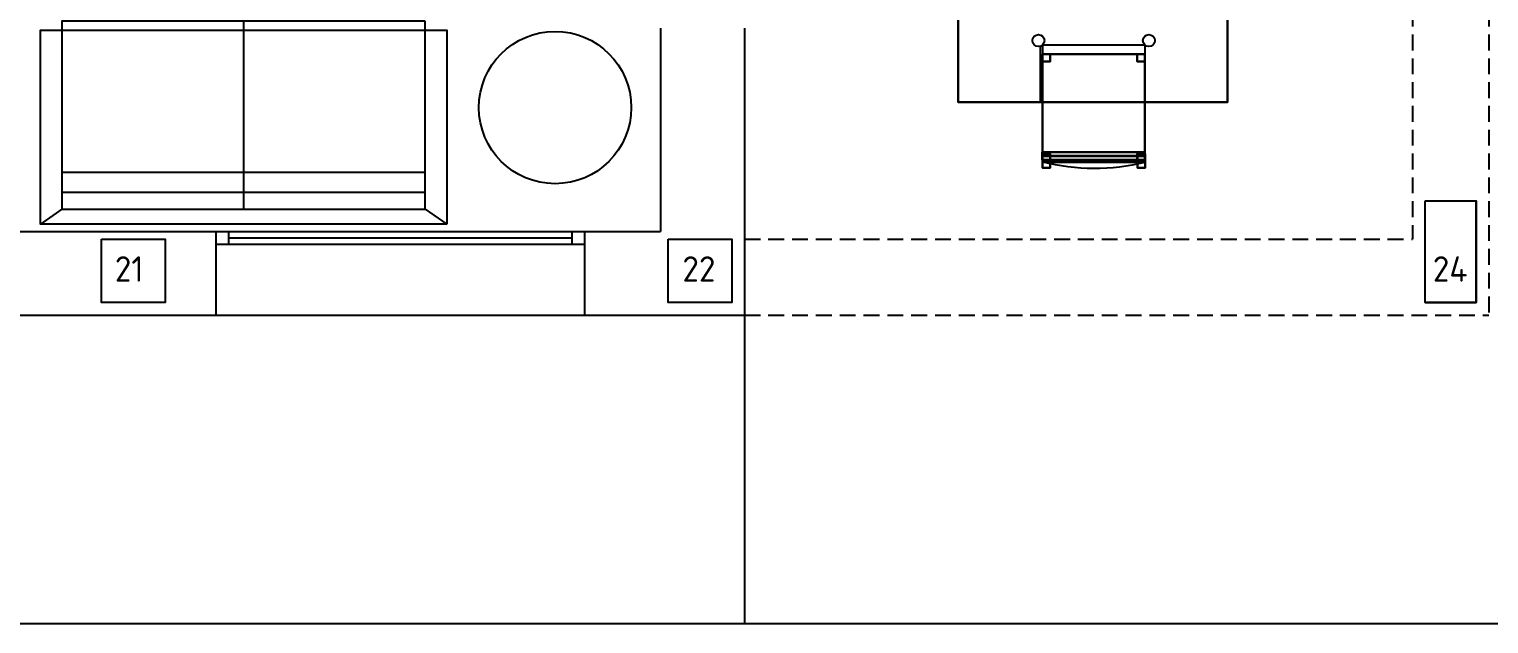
# Model space of a CAD drawing. Extents: x 37594 to 44658, y -15488 to -11373.
# Drawn here: x 43407 to 43981, y -12965 to -12731 of the extents above; entities that cross this region are included whole.
import ezdxf

# ---------------------------------------------------------------- set-up
doc = ezdxf.new("R2010")
doc.units = 0
doc.header["$LTSCALE"] = 25
doc.header["$MEASUREMENT"] = 0
doc.linetypes.add('RAYITAS', pattern=[0.375, 0.25, -0.125])
for name, color, linetype in [('CARASFIJAS', 3, 'CONTINUOUS'), ('CARPINTERIA', 5, 'CONTINUOUS'), ('MUEBLES', 4, 'CONTINUOUS'), ('MUROS', 1, 'CONTINUOUS'), ('PILARES', 2, 'CONTINUOUS'), ('PLANTA', 7, 'CONTINUOUS'), ('TEXTOSPIL', 7, 'CONTINUOUS')]:
    doc.layers.add(name, color=color, linetype=linetype)
doc.styles.add('DIN', font='DIN')

msp = doc.modelspace()

# ---------------------------------------------------------------- linework, layer by layer
at = {"layer": 'CARASFIJAS'}
for p, q in [((43976.25, -12838.68), (43976.25, -12798.68)), ((43460.3, -12813.68), (43460.3, -12838.68)), ((43683.3, -12813.68), (43683.3, -12838.68)), ((43460.3, -12838.68), (43435.3, -12838.68)), ((43683.3, -12838.68), (43658.3, -12838.68)), ((43956.25, -12838.68), (43976.25, -12838.68))]:
    msp.add_line(p, q, dxfattribs=at)
at = {"layer": 'CARPINTERIA'}
for p, q in [((43480.3, -12810.68), (43625.3, -12810.68)), ((43480.3, -12815.68), (43625.3, -12815.68)), ((43485.3, -12810.68), (43485.3, -12815.68)), ((43485.3, -12813.18), (43620.3, -12813.18)), ((43620.3, -12810.68), (43620.3, -12815.68))]:
    msp.add_line(p, q, dxfattribs=at)
at = {"layer": 'MUEBLES'}
for p, q in [((43772.47, -12759.87, 75.2), (43772.47, -12599.71, 6.88)), ((43878.47, -12599.71, 6.88), (43878.47, -12759.87, 75.2)), ((43491.2, -12727.88), (43491.2, -12801.88, 36.45)), ((43804.82, -12759.87, -35.12), (43804.82, -12737.73, -35.12)), ((43805.61, -12737.28, 6.88), (43845.92, -12737.28, 6.88)), ((43805.61, -12737.28, 6.88), (43805.61, -12783.2, 6.88)), ((43845.92, -12737.28, 6.88), (43845.92, -12783.43, 6.88)), ((43878.47, -12759.87, 75.2), (43772.47, -12759.87, 75.2)), ((43562.7, -12787.48), (43419.7, -12787.48)), ((43562.7, -12795.37, 30.18), (43419.7, -12795.37)), ((43419.7, -12801.88), (43411.2, -12807.88)), ((43562.7, -12801.88), (43571.2, -12807.88))]:
    msp.add_line(p, q, dxfattribs=at)
for points in [[(43562.7, -12727.88), (43419.7, -12727.88), (43419.7, -12801.88), (43562.7, -12801.88)], [(43571.2, -12807.88), (43411.2, -12807.88), (43411.2, -12731.48), (43571.2, -12731.48)]]:
    msp.add_lwpolyline(points, close=True, dxfattribs=at)
for centre, radius in [((43613.78, -12761.93), 29.98), ((43803.98, -12735.54, 6.72), 2.35), ((43847.47, -12735.54, 6.72), 2.35)]:
    msp.add_circle(centre, radius, dxfattribs=at)
msp.add_arc((43826.22, -12703.82, 6.88), 82, 255.44432, 283.9378, dxfattribs=at)
msp.add_3dface([(43878.47, -12599.71, 11.88), (43772.47, -12599.71, 11.88), (43772.47, -12759.87, 80.2), (43878.47, -12759.87, 80.2)], dxfattribs=at)
at = {"layer": 'MUROS'}
for p, q in [((43655.3, -12730.68), (43655.3, -12810.68)), ((43688.3, -12730.68), (43688.3, -12843.68)), ((43234.3, -12810.68), (43480.3, -12810.68)), ((43480.3, -12810.68), (43480.3, -12843.68)), ((43625.3, -12810.68), (43625.3, -12843.68)), ((43625.3, -12810.68), (43655.3, -12810.68)), ((43234.3, -12843.68), (43480.3, -12843.68)), ((43625.3, -12843.68), (43688.3, -12843.68))]:
    msp.add_line(p, q, dxfattribs=at)
at = {"layer": 'PILARES'}
for points in [[(43956.25, -12798.68), (43976.25, -12798.68), (43976.25, -12838.68), (43956.25, -12838.68)], [(43435.3, -12813.68), (43460.3, -12813.68), (43460.3, -12838.68), (43435.3, -12838.68)], [(43658.3, -12813.68), (43683.3, -12813.68), (43683.3, -12838.68), (43658.3, -12838.68)]]:
    msp.add_lwpolyline(points, close=True, dxfattribs=at)
at = {"layer": 'PLANTA', "linetype": 'RAYITAS'}
for p, q in [((43951.25, -11870.68), (43951.25, -12813.68)), ((43981.25, -11870.68), (43981.25, -12843.68)), ((43688.3, -12813.68), (43951.25, -12813.68)), ((43688.3, -12843.68), (43981.25, -12843.68))]:
    msp.add_line(p, q, dxfattribs=at)
at = {"layer": 'PLANTA'}
for p, q in [((43480.3, -12843.68), (43625.3, -12843.68)), ((43688.3, -12843.68), (43688.3, -12965.15)), ((44643.25, -12965.15), (43294.3, -12965.15))]:
    msp.add_line(p, q, dxfattribs=at)

# ---------------------------------------------------------------- texts
at = {"layer": 'TEXTOSPIL', "style": 'DIN'}
for s, p in [('21', (43440.5, -12830.47)), ('22', (43663.87, -12830.47)), ('24', (43959.21, -12830.47))]:
    msp.add_text(s, height=10, dxfattribs=at).set_placement(p)

# ---------------------------------------------------------------- meshes
at = {"layer": 'MUEBLES'}
mesh = msp.add_polymesh((6, 3), dxfattribs=at)
for k, corner in enumerate([(43808.61, -12740.85, 48.88), (43808.61, -12740.85, 6.88), (43808.61, -12740.85, 6.88), (43805.61, -12740.85, 48.88), (43805.61, -12740.85, 6.88), (43805.61, -12740.85, 6.88), (43805.61, -12743.85, 48.88), (43805.61, -12743.85, 6.88), (43805.61, -12740.85, 6.88), (43808.61, -12743.85, 48.88), (43808.61, -12743.85, 6.88), (43808.61, -12740.85, 6.88), (43808.61, -12743.85, 48.88), (43808.61, -12743.85, 48.88), (43808.61, -12740.85, 48.88), (43805.61, -12743.85, 48.88), (43805.61, -12743.85, 48.88), (43805.61, -12740.85, 48.88)]):
    mesh.set_mesh_vertex(divmod(k, 3), corner)
mesh = msp.add_polymesh((6, 3), dxfattribs=at)
for k, corner in enumerate([(43845.92, -12740.85, 50.88), (43845.92, -12740.85, 48.88), (43845.92, -12740.85, 48.88), (43805.61, -12740.85, 50.88), (43805.61, -12740.85, 48.88), (43805.61, -12740.85, 48.88), (43805.61, -12783.37, 50.88), (43805.61, -12783.37, 48.88), (43805.61, -12740.85, 48.88), (43845.92, -12783.37, 50.88), (43845.92, -12783.37, 48.88), (43845.92, -12740.85, 48.88), (43845.92, -12783.37, 50.88), (43845.92, -12783.37, 50.88), (43845.92, -12740.85, 50.88), (43805.61, -12783.37, 50.88), (43805.61, -12783.37, 50.88), (43805.61, -12740.85, 50.88)]):
    mesh.set_mesh_vertex(divmod(k, 3), corner)
mesh = msp.add_polymesh((6, 3), dxfattribs=at)
for k, corner in enumerate([(43845.92, -12740.85, 48.88), (43845.92, -12740.85, 6.88), (43845.92, -12740.85, 6.88), (43842.92, -12740.85, 48.88), (43842.92, -12740.85, 6.88), (43842.92, -12740.85, 6.88), (43842.92, -12743.85, 48.88), (43842.92, -12743.85, 6.88), (43842.92, -12740.85, 6.88), (43845.92, -12743.85, 48.88), (43845.92, -12743.85, 6.88), (43845.92, -12740.85, 6.88), (43845.92, -12743.85, 48.88), (43845.92, -12743.85, 48.88), (43845.92, -12740.85, 48.88), (43842.92, -12743.85, 48.88), (43842.92, -12743.85, 48.88), (43842.92, -12740.85, 48.88)]):
    mesh.set_mesh_vertex(divmod(k, 3), corner)
mesh = msp.add_polymesh((6, 3), dxfattribs=at)
for k, corner in enumerate([(43845.9, -12780.9, 86.93), (43845.9, -12779.54, 66.97), (43845.9, -12779.54, 66.97), (43805.46, -12780.9, 86.93), (43805.46, -12779.54, 66.97), (43805.46, -12779.54, 66.97), (43805.46, -12782.45, 86.82), (43805.46, -12781.09, 66.87), (43805.46, -12779.54, 66.97), (43845.9, -12782.45, 86.82), (43845.9, -12781.09, 66.87), (43845.9, -12779.54, 66.97), (43845.9, -12782.45, 86.82), (43845.9, -12782.45, 86.82), (43845.9, -12780.9, 86.93), (43805.46, -12782.45, 86.82), (43805.46, -12782.45, 86.82), (43805.46, -12780.9, 86.93)]):
    mesh.set_mesh_vertex(divmod(k, 3), corner)
mesh = msp.add_polymesh((6, 3), dxfattribs=at)
for k, corner in enumerate([(43808.61, -12782.66, 86.81), (43808.61, -12780.2, 50.89), (43808.61, -12780.2, 50.89), (43805.61, -12782.66, 86.81), (43805.61, -12780.2, 50.89), (43805.61, -12780.2, 50.89), (43805.61, -12785.65, 86.6), (43805.61, -12783.2, 50.69), (43805.61, -12780.2, 50.89), (43808.61, -12785.65, 86.6), (43808.61, -12783.2, 50.69), (43808.61, -12780.2, 50.89), (43808.61, -12785.65, 86.6), (43808.61, -12785.65, 86.6), (43808.61, -12782.66, 86.81), (43805.61, -12785.65, 86.6), (43805.61, -12785.65, 86.6), (43805.61, -12782.66, 86.81)]):
    mesh.set_mesh_vertex(divmod(k, 3), corner)
mesh = msp.add_polymesh((6, 3), dxfattribs=at)
for k, corner in enumerate([(43808.61, -12780.2, 48.88), (43808.61, -12780.2, 6.88), (43808.61, -12780.2, 6.88), (43805.61, -12780.2, 48.88), (43805.61, -12780.2, 6.88), (43805.61, -12780.2, 6.88), (43805.61, -12783.2, 48.88), (43805.61, -12783.2, 6.88), (43805.61, -12780.2, 6.88), (43808.61, -12783.2, 48.88), (43808.61, -12783.2, 6.88), (43808.61, -12780.2, 6.88), (43808.61, -12783.2, 48.88), (43808.61, -12783.2, 48.88), (43808.61, -12780.2, 48.88), (43805.61, -12783.2, 48.88), (43805.61, -12783.2, 48.88), (43805.61, -12780.2, 48.88)]):
    mesh.set_mesh_vertex(divmod(k, 3), corner)
mesh = msp.add_polymesh((6, 3), dxfattribs=at)
for k, corner in enumerate([(43845.92, -12780.2, 48.88), (43845.92, -12780.2, 6.88), (43845.92, -12780.2, 6.88), (43842.92, -12780.2, 48.88), (43842.92, -12780.2, 6.88), (43842.92, -12780.2, 6.88), (43842.92, -12783.2, 48.88), (43842.92, -12783.2, 6.88), (43842.92, -12780.2, 6.88), (43845.92, -12783.2, 48.88), (43845.92, -12783.2, 6.88), (43845.92, -12780.2, 6.88), (43845.92, -12783.2, 48.88), (43845.92, -12783.2, 48.88), (43845.92, -12780.2, 48.88), (43842.92, -12783.2, 48.88), (43842.92, -12783.2, 48.88), (43842.92, -12780.2, 48.88)]):
    mesh.set_mesh_vertex(divmod(k, 3), corner)
mesh = msp.add_polymesh((6, 3), dxfattribs=at)
for k, corner in enumerate([(43845.96, -12782.66, 86.81), (43845.96, -12780.2, 50.89), (43845.96, -12780.2, 50.89), (43842.96, -12782.66, 86.81), (43842.96, -12780.2, 50.89), (43842.96, -12780.2, 50.89), (43842.96, -12785.65, 86.6), (43842.96, -12783.2, 50.69), (43842.96, -12780.2, 50.89), (43845.96, -12785.65, 86.6), (43845.96, -12783.2, 50.69), (43845.96, -12780.2, 50.89), (43845.96, -12785.65, 86.6), (43845.96, -12785.65, 86.6), (43845.96, -12782.66, 86.81), (43842.96, -12785.65, 86.6), (43842.96, -12785.65, 86.6), (43842.96, -12782.66, 86.81)]):
    mesh.set_mesh_vertex(divmod(k, 3), corner)

doc.saveas('drawing.dxf')
